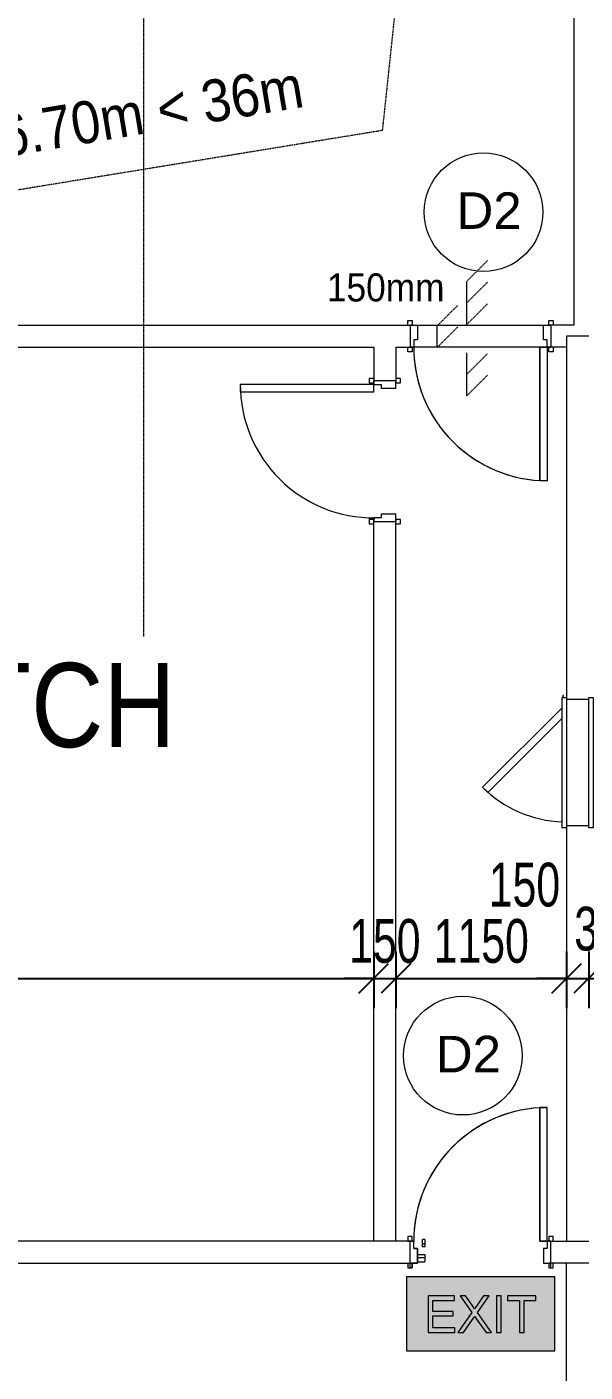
# Model space of a CAD drawing. Header units: millimetres. Extents: x 10569 to 232243, y -25347 to 80743.
# Drawn here: x 75151 to 78914, y -1351 to 7717 of the extents above; entities that cross this region are included whole.
import ezdxf

# ---------------------------------------------------------------- set-up
doc = ezdxf.new("R2010")
doc.units = ezdxf.units.MM
for name, pattern in [('Dash', [6, 3, -3]), ('Grid Line__1_200_', [10.5, 6, -1.5, 1.5, -1.5]), ('Hidden', [7.14375, 4.7625, -2.38125])]:
    doc.linetypes.add(name, pattern=pattern)
for name, color, linetype, lineweight in [('A-ANNO-DIMS', 211, 'Continuous', 5), ('A-ANNO-NOTE', 131, 'Continuous', 25), ('A-DETL-HDLN', 90, 'Hidden', 9), ('A-DETL-MBND', 5, 'Continuous', 9), ('A-DETL-THIN', 151, 'Continuous', 9), ('A-DOOR', 31, 'Continuous', 20), ('A-DOOR-FRAM', 31, 'Continuous', 30), ('A-GENM', 13, 'Continuous', 20), ('A-WALL', 113, 'Continuous', 20), ('G-ANNO-TEXT', 231, 'Continuous', 5), ('S-GRID', 1, 'Continuous', 5)]:
    doc.layers.add(name, color=color, linetype=linetype, lineweight=lineweight)
doc.styles.add('Arial_2', font='arial.ttf', dxfattribs={"width": 0.7, "height": 295.05988})
doc.styles.add('Swis721 BT_2', font='swiss.ttf', dxfattribs={"width": 0.9, "height": 189.214176})
doc.styles.add('Swis721 BT_4', font='swiss.ttf', dxfattribs={"height": 245.978428})
doc.styles.add('Swis721 BT_5', font='swiss.ttf', dxfattribs={"width": 0.85, "height": 567.642527})
doc.styles.add('Swis721 BT_6', font='swiss.ttf', dxfattribs={"width": 0.89, "height": 283.821263})
doc.dimstyles.new('Linear_-_1_5mm_Arial', dxfattribs={"dimscale": 304.8, "dimtxt": 300, "dimasz": 0.656168, "dimexe": 0.656168, "dimexo": 0.0625, "dimgap": 0.328084, "dimtad": 1, "dimdec": 0, "dimzin": 0, "dimdsep": 46, "dimtxsty": 'Arial_2', "dimblk1": 'OBLIQUE', "dimblk2": 'OBLIQUE', "dimsah": 1, "dimcen": 0.09, "dimadec": 0, "dimazin": 0, "dimtfac": 1, "dimtdec": 4, "dimtix": 1, "dimtmove": 0, "dimatfit": 3, "dimfxl": 0.656168, "dimfxlon": 1, "dimtvp": 1, "dimtolj": 1, "dimtzin": 0, "dimarcsym": 2})
doc.dimstyles.new('Linear_-_1_5mm_Arial_1', dxfattribs={"dimscale": 304.8, "dimtxt": 300, "dimasz": 0.656168, "dimexe": 0.656168, "dimexo": 0.0625, "dimgap": 0.328084, "dimtad": 1, "dimdec": 0, "dimzin": 0, "dimdsep": 46, "dimtxsty": 'Arial_2', "dimblk1": 'OBLIQUE', "dimblk2": 'OBLIQUE', "dimsah": 1, "dimcen": 0.09, "dimadec": 0, "dimazin": 0, "dimtfac": 1, "dimtdec": 4, "dimtix": 1, "dimtmove": 2, "dimatfit": 3, "dimfxl": 0.656168, "dimfxlon": 1, "dimtvp": 1, "dimtolj": 1, "dimtzin": 0, "dimarcsym": 2})
doc.dimstyles.new('Linear_-_1_5mm_Arial_4', dxfattribs={"dimscale": 304.8, "dimtxt": 300, "dimasz": 0.656168, "dimexe": 0.656168, "dimexo": 0.0625, "dimgap": 0.328084, "dimtad": 1, "dimdec": 0, "dimzin": 0, "dimdsep": 46, "dimtxsty": 'Arial_2', "dimblk1": 'OBLIQUE', "dimblk2": 'OBLIQUE', "dimsah": 1, "dimcen": 0.09, "dimadec": 0, "dimazin": 0, "dimtfac": 1, "dimtdec": 4, "dimtix": 1, "dimtmove": 1, "dimatfit": 3, "dimfxl": 0.656168, "dimfxlon": 1, "dimtvp": 1, "dimtolj": 1, "dimtzin": 0, "dimarcsym": 2})

# ---------------------------------------------------------------- blocks, each defined once
blk = doc.blocks.new('DLN-Access Panel__AP01_ - _AP10_ 800 x 800 _WH_-16315458-TENDER DRAFT G_F')
at = {"layer": 'A-DOOR', "lineweight": 15}
for p, q in [((-440, 105), (440, 105)), ((-440, 75), (-440, 105)), ((440, 105), (440, 75)), ((440, 75), (-440, 75)), ((-440, -75), (440, -75)), ((-440, -105), (-440, -75)), ((440, -75), (440, -105)), ((-440, -95), (-452.5, -95)), ((-452.5, -95), (-452.5, -100)), ((-452.5, -100), (-440, -100)), ((440, -105), (-440, -105)), ((-370, -105), (165.7, -640.7)), ((201, -605.3), (-299.3, -105)), ((165.7, -640.7), (201, -605.3))]:
    blk.add_line(p, q, dxfattribs=at)
blk.add_arc((-400, -75), 800, 315, 357.83615, dxfattribs=at)
at = {"layer": 'A-DOOR-FRAM', "lineweight": 15}
for p, q in [((-425, 75), (-425, -75)), ((425, 75), (425, -75))]:
    blk.add_line(p, q, dxfattribs=at)
blk = doc.blocks.new('DLN-Single Door__X01_ - _M05a_ 900 x 2450 _WH_-16935530-TENDER DRAFT G_F')
at = {"layer": 'A-DOOR', "lineweight": 15}
for p, q in [((-450, 975), (-400, 975)), ((-450, 75), (-450, 975)), ((-400, 975), (-400, 75)), ((-490, 105), (-460, 105)), ((-490, 75), (-490, 105)), ((-460, 105), (-460, 75)), ((460, 75), (460, 105)), ((460, 105), (490, 105)), ((490, 105), (490, 75)), ((-460, 75), (-475, 75)), ((-400, 75), (-450, 75)), ((475, 75), (460, 75)), ((-490, -105), (-490, -75)), ((-475, -75), (-460, -75)), ((-460, -75), (-460, -105)), ((460, -105), (460, -75)), ((460, -75), (475, -75)), ((490, -75), (490, -105)), ((-460, -105), (-490, -105)), ((490, -105), (460, -105))]:
    blk.add_line(p, q, dxfattribs=at)
blk.add_arc((-450, 75), 900, 359.5, 90, dxfattribs=at)
at = {"layer": 'A-DOOR-FRAM', "lineweight": 15}
for p, q in [((-475, 75), (-450, 75)), ((-450, 75), (-450, 25)), ((-450, 25), (-425, 25)), ((-425, 25), (-425, -75)), ((425, 25), (450, 25)), ((425, -75), (425, 25)), ((450, 75), (475, 75)), ((450, 25), (450, 75)), ((-425, -75), (-475, -75)), ((475, -75), (425, -75))]:
    blk.add_line(p, q, dxfattribs=at)
blk = doc.blocks.new('DLN-Single Door__X01_ - _M02_ 900 x 2450 _WH_-16935554-TENDER DRAFT G_F')
at = {"layer": 'A-DOOR', "lineweight": 15}
for p, q in [((-460, 105), (-490, 105)), ((-490, 105), (-490, 75)), ((-460, 75), (-460, 105)), ((490, 105), (460, 105)), ((460, 105), (460, 75)), ((490, 75), (490, 105)), ((-475, 75), (-460, 75)), ((460, 75), (475, 75)), ((-490, -75), (-490, -105)), ((-460, -75), (-475, -75)), ((-460, -105), (-460, -75)), ((-400, -75), (-450, -75)), ((-450, -75), (-450, -975)), ((-400, -975), (-400, -75)), ((475, -75), (460, -75)), ((460, -75), (460, -105)), ((490, -105), (490, -75)), ((-490, -105), (-460, -105)), ((460, -105), (490, -105)), ((-450, -975), (-400, -975))]:
    blk.add_line(p, q, dxfattribs=at)
blk.add_arc((-450, -75), 900, 270, 0.5, dxfattribs=at)
at = {"layer": 'A-DOOR-FRAM', "lineweight": 15}
for p, q in [((-425, 75), (-475, 75)), ((-425, -25), (-425, 75)), ((425, 75), (425, -25)), ((475, 75), (425, 75)), ((-475, -75), (-450, -75)), ((-450, -75), (-450, -25)), ((-450, -25), (-425, -25)), ((425, -25), (450, -25)), ((450, -25), (450, -75)), ((450, -75), (475, -75))]:
    blk.add_line(p, q, dxfattribs=at)
blk = doc.blocks.new('DLN-Steel door without lock - _M37_ 900 x 2200 _WH_-15386566-TENDER DRAFT G_F')
at = {"layer": 'A-DOOR', "lineweight": 15}
for p, q in [((-460, 105), (-490, 105)), ((-490, 105), (-490, 75)), ((-460, 75), (-460, 105)), ((490, 105), (460, 105)), ((460, 105), (460, 75)), ((490, 75), (490, 105)), ((-475, 75), (-460, 75)), ((425, 65), (375, 65)), ((375, 50), (375, 65)), ((375, 40), (375, 50)), ((375, 35), (375, 40)), ((425, 35), (375, 35)), ((375, 25), (375, 35)), ((375, 15), (375, 25)), ((425, 15), (375, 15)), ((460, 75), (475, 75)), ((-490, -75), (-490, -105)), ((-460, -75), (-475, -75)), ((-460, -105), (-460, -75)), ((-400, -75), (-450, -75)), ((-450, -75), (-450, -975)), ((-400, -975), (-400, -75)), ((375, -45), (375, -35)), ((375, -35), (390, -35)), ((375, -55), (375, -45)), ((375, -52.9), (375, -60)), ((375, -60), (375, -52.9)), ((375, -55), (390, -55)), ((375, -60), (375, -55)), ((375, -70), (375, -60)), ((375, -85), (375, -70)), ((375, -84.5), (375, -85)), ((375, -85), (390, -85)), ((390, -35), (390, -45)), ((390, -45), (390, -55)), ((390, -52.9), (390, -60)), ((390, -60), (390, -52.9)), ((390, -55), (390, -60)), ((390, -60), (390, -70)), ((390, -70), (390, -85)), ((390, -85), (390, -84.5)), ((475, -75), (460, -75)), ((460, -75), (460, -105)), ((490, -105), (490, -75)), ((-490, -105), (-460, -105)), ((460, -105), (490, -105)), ((-450, -975), (-400, -975))]:
    blk.add_line(p, q, dxfattribs=at)
blk.add_arc((-450, -75), 900, 270, 0.5, dxfattribs=at)
at = {"layer": 'A-DOOR-FRAM', "lineweight": 15}
for p, q in [((-425, 75), (-475, 75)), ((-425, -25), (-425, 75)), ((425, 75), (425, -25)), ((475, 75), (425, 75)), ((-475, -75), (-450, -75)), ((-450, -75), (-450, -25)), ((-450, -25), (-425, -25)), ((425, -25), (450, -25)), ((450, -25), (450, -75)), ((450, -75), (475, -75))]:
    blk.add_line(p, q, dxfattribs=at)
blk = doc.blocks.new('DLN_EXIT Sign Board - DLN_EXIT Sign Board-V801-TENDER DRAFT G_F')
at = {"layer": 'A-GENM', "lineweight": 15}
h = blk.add_hatch(color=256, dxfattribs=at)
h.paths.add_polyline_path([(-500, -250), (500, -250), (500, 250), (-500, 250), (-500, -125)], flags=0)
h.paths.add_polyline_path([(-323.1, -125), (-353.8, -125), (-353.8, 121.2), (-176.9, 121.2), (-176.9, 90.4), (-323.1, 90.4), (-323.1, 17.3), (-184.6, 17.3), (-184.6, -13.5), (-323.1, -13.5), (-323.1, -94.2), (-173.1, -94.2), (-173.1, -125)], flags=0)
h.paths.add_polyline_path([(-116.4, -125), (-153.8, -125), (-59, 9.1), (-138.5, 121.2), (-101.6, 121.2), (-41.7, 33.5), (20.3, 121.2), (57.7, 121.2), (-21.8, 8.8), (73.1, -125), (36.2, -125), (-40.2, -17.3), (-59, -43.7)], flags=0)
h.paths.add_polyline_path([(261.5, -125), (261.5, 90.4), (180.8, 90.4), (180.8, 121.2), (373.1, 121.2), (373.1, 90.4), (292.3, 90.4), (292.3, -125)], flags=0)
h.paths.add_polyline_path([(107.7, -125), (107.7, 121.2), (138.5, 121.2), (138.5, -125)], flags=0)
for points in [[(-173.1, -125), (-173.1, -94.2), (-323.1, -94.2), (-323.1, -13.5), (-184.6, -13.5), (-184.6, 17.3), (-323.1, 17.3), (-323.1, 90.4), (-176.9, 90.4), (-176.9, 121.2), (-353.8, 121.2), (-353.8, -125), (-323.1, -125)], [(-153.8, -125), (-116.4, -125), (-40.2, -17.3), (36.2, -125), (73.1, -125), (-21.8, 8.8), (57.7, 121.2), (20.3, 121.2), (-41.7, 33.5), (-56.8, 58.1), (-101.6, 121.2), (-138.5, 121.2), (-59, 9.1)], [(107.7, -125), (138.5, -125), (138.5, 121.2), (107.7, 121.2), (107.7, -35.8)], [(292.3, -125), (292.3, 90.4), (373.1, 90.4), (373.1, 121.2), (180.8, 121.2), (180.8, 90.4), (261.5, 90.4), (261.5, -125)]]:
    blk.add_hatch(color=256, dxfattribs=at).paths.add_polyline_path(points, flags=0)
for p, q in [((500, 250), (-500, 250)), ((-500, 250), (-500, -250)), ((500, -250), (500, 250)), ((-176.9, 121.2), (-353.8, 121.2)), ((-353.8, 121.2), (-353.8, -125)), ((-176.9, 90.4), (-176.9, 121.2)), ((-101.6, 121.2), (-138.5, 121.2)), ((-138.5, 121.2), (-59, 9.1)), ((-56.8, 58.1), (-101.6, 121.2)), ((20.3, 121.2), (-24, 58.5)), ((-21.8, 8.8), (57.7, 121.2)), ((57.7, 121.2), (20.3, 121.2)), ((138.5, 121.2), (107.7, 121.2)), ((107.7, 121.2), (107.7, -125)), ((138.5, -125), (138.5, 121.2)), ((373.1, 121.2), (180.8, 121.2)), ((180.8, 121.2), (180.8, 90.4)), ((373.1, 90.4), (373.1, 121.2)), ((-323.1, 17.3), (-323.1, 90.4)), ((-323.1, 90.4), (-176.9, 90.4)), ((-184.6, 17.3), (-323.1, 17.3)), ((-184.6, -13.5), (-184.6, 17.3)), ((-59, 9.1), (-153.8, -125)), ((-41.7, 33.5), (-56.8, 58.1)), ((-24, 58.5), (-41.7, 33.5)), ((73.1, -125), (-21.8, 8.8)), ((180.8, 90.4), (261.5, 90.4)), ((261.5, 90.4), (261.5, -125)), ((292.3, -125), (292.3, 90.4)), ((292.3, 90.4), (373.1, 90.4)), ((-323.1, -94.2), (-323.1, -13.5)), ((-323.1, -13.5), (-184.6, -13.5)), ((-116.4, -125), (-54.7, -37.6)), ((-54.7, -37.6), (-40.2, -17.3)), ((-40.2, -17.3), (-27, -35.8)), ((-27, -35.8), (36.2, -125)), ((-353.8, -125), (-173.1, -125)), ((-173.1, -94.2), (-323.1, -94.2)), ((-173.1, -125), (-173.1, -94.2)), ((-153.8, -125), (-116.4, -125)), ((36.2, -125), (73.1, -125)), ((107.7, -125), (138.5, -125)), ((261.5, -125), (292.3, -125)), ((-500, -250), (500, -250))]:
    blk.add_line(p, q, dxfattribs=at)
blk = doc.blocks.new('GBP_Door Mark - 2 x 1_3_RT_ Border WHITE-4013245-TENDER DRAFT G_F')
at = {"layer": 'A-ANNO-NOTE', "lineweight": 5}
blk.add_circle((-31.356, 27.261), 2, dxfattribs=at)
blk = doc.blocks.new('_Oblique')
at = {"color": 0, "linetype": 'ByBlock', "lineweight": -2}
blk.add_line((-0.5, -0.5), (0.5, 0.5), dxfattribs=at)
blk = doc.blocks.new('DIMBLOCK200-TENDER DRAFT G_F')
at = {"layer": 'A-ANNO-DIMS', "color": 0, "lineweight": -2, "transparency": 16777216}
for p, q in [((71689.3, 1484.1), (71689.3, 1103.1)), ((77489.3, 1484.1), (77489.3, 1103.1)), ((71689.3, 1303.1), (77489.3, 1303.1))]:
    blk.add_line(p, q, dxfattribs=at)
at = {"layer": 'Defpoints', "color": 0, "transparency": 16777216}
for p in [(71689.3, 1503.1), (77489.3, 1503.1), (77489.3, 1303.1)]:
    blk.add_point(p, dxfattribs=at)
at = {"layer": 'A-ANNO-DIMS', "color": 0, "lineweight": -2, "transparency": 16777216, "xscale": 200, "yscale": 200, "zscale": 200, "rotation": 180}
blk.add_blockref('_Oblique', (71689.3, 1303.1), dxfattribs=at)
at = {"layer": 'A-ANNO-DIMS', "color": 0, "lineweight": -2, "transparency": 16777216, "xscale": 200, "yscale": 200, "zscale": 200}
blk.add_blockref('_Oblique', (77489.3, 1303.1), dxfattribs=at)
at = {"layer": 'A-ANNO-DIMS', "color": 0, "transparency": 16777216, "insert": (74589.3, 1553.8), "char_height": 295.06, "width": 753.231, "attachment_point": 5, "style": 'Arial_2'}
blk.add_mtext('\\A1;5800', dxfattribs=at)
blk = doc.blocks.new('DIMBLOCK201-TENDER DRAFT G_F')
at = {"layer": 'A-ANNO-DIMS', "color": 0, "lineweight": -2, "transparency": 16777216}
for p, q in [((77489.3, 1484.1), (77489.3, 1103.1)), ((77639.3, 1484.1), (77639.3, 1103.1)), ((77489.3, 1303.1), (77289.3, 1303.1)), ((77489.3, 1303.1), (77639.3, 1303.1)), ((77639.3, 1303.1), (77839.3, 1303.1))]:
    blk.add_line(p, q, dxfattribs=at)
at = {"layer": 'Defpoints', "color": 0, "transparency": 16777216}
for p in [(77489.3, 1503.1), (77639.3, 1503.1), (77639.3, 1303.1)]:
    blk.add_point(p, dxfattribs=at)
at = {"layer": 'A-ANNO-DIMS', "color": 0, "lineweight": -2, "transparency": 16777216, "xscale": 200, "yscale": 200, "zscale": 200}
blk.add_blockref('_Oblique', (77489.3, 1303.1), dxfattribs=at)
at = {"layer": 'A-ANNO-DIMS', "color": 0, "lineweight": -2, "transparency": 16777216, "xscale": 200, "yscale": 200, "zscale": 200, "rotation": 180}
blk.add_blockref('_Oblique', (77639.3, 1303.1), dxfattribs=at)
at = {"layer": 'A-ANNO-DIMS', "color": 0, "transparency": 16777216, "insert": (77564.3, 1553.8), "char_height": 295.06, "width": 564.923, "attachment_point": 5, "style": 'Arial_2'}
blk.add_mtext('\\A1;150', dxfattribs=at)
blk = doc.blocks.new('DIMBLOCK202-TENDER DRAFT G_F')
at = {"layer": 'A-ANNO-DIMS', "color": 0, "lineweight": -2, "transparency": 16777216}
for p, q in [((77639.3, 1484.1), (77639.3, 1103.1)), ((78789.3, 1484.1), (78789.3, 1103.1)), ((77639.3, 1303.1), (78789.3, 1303.1))]:
    blk.add_line(p, q, dxfattribs=at)
at = {"layer": 'Defpoints', "color": 0, "transparency": 16777216}
for p in [(77639.3, 1503.1), (78789.3, 1503.1), (78789.3, 1303.1)]:
    blk.add_point(p, dxfattribs=at)
at = {"layer": 'A-ANNO-DIMS', "color": 0, "lineweight": -2, "transparency": 16777216, "xscale": 200, "yscale": 200, "zscale": 200, "rotation": 180}
blk.add_blockref('_Oblique', (77639.3, 1303.1), dxfattribs=at)
at = {"layer": 'A-ANNO-DIMS', "color": 0, "lineweight": -2, "transparency": 16777216, "xscale": 200, "yscale": 200, "zscale": 200}
blk.add_blockref('_Oblique', (78789.3, 1303.1), dxfattribs=at)
at = {"layer": 'A-ANNO-DIMS', "color": 0, "transparency": 16777216, "insert": (78214.3, 1553.8), "char_height": 295.06, "width": 753.231, "attachment_point": 5, "style": 'Arial_2'}
blk.add_mtext('\\A1;1150', dxfattribs=at)
blk = doc.blocks.new('DIMBLOCK203-TENDER DRAFT G_F')
at = {"layer": 'A-ANNO-DIMS', "color": 0, "lineweight": -2, "transparency": 16777216}
for p, q in [((78789.3, 1484.1), (78789.3, 1103.1)), ((78939.3, 1484.1), (78939.3, 1103.1)), ((78789.3, 1303.1), (78589.3, 1303.1)), ((78789.3, 1303.1), (78939.3, 1303.1)), ((78939.3, 1303.1), (79139.3, 1303.1))]:
    blk.add_line(p, q, dxfattribs=at)
at = {"layer": 'Defpoints', "color": 0, "transparency": 16777216}
for p in [(78789.3, 1503.1), (78939.3, 1503.1), (78939.3, 1303.1)]:
    blk.add_point(p, dxfattribs=at)
at = {"layer": 'A-ANNO-DIMS', "color": 0, "lineweight": -2, "transparency": 16777216, "xscale": 200, "yscale": 200, "zscale": 200}
blk.add_blockref('_Oblique', (78789.3, 1303.1), dxfattribs=at)
at = {"layer": 'A-ANNO-DIMS', "color": 0, "lineweight": -2, "transparency": 16777216, "xscale": 200, "yscale": 200, "zscale": 200, "rotation": 180}
blk.add_blockref('_Oblique', (78939.3, 1303.1), dxfattribs=at)
at = {"layer": 'A-ANNO-DIMS', "color": 0, "transparency": 16777216, "insert": (78264.8, 2082.6), "char_height": 295.06, "width": 564.923, "attachment_point": 1, "line_spacing_factor": 0.938532, "style": 'Arial_2'}
blk.add_mtext('\\A1;150', dxfattribs=at)
blk = doc.blocks.new('DIMBLOCK204-TENDER DRAFT G_F')
at = {"layer": 'A-ANNO-DIMS', "color": 0, "lineweight": -2, "transparency": 16777216}
for p, q in [((78939.3, 1484.1), (78939.3, 1103.1)), ((79289.3, 1484.1), (79289.3, 1103.1)), ((78939.3, 1303.1), (79289.3, 1303.1))]:
    blk.add_line(p, q, dxfattribs=at)
at = {"layer": 'Defpoints', "color": 0, "transparency": 16777216}
for p in [(78939.3, 1503.1), (79289.3, 1503.1), (79289.3, 1303.1)]:
    blk.add_point(p, dxfattribs=at)
at = {"layer": 'A-ANNO-DIMS', "color": 0, "lineweight": -2, "transparency": 16777216, "xscale": 200, "yscale": 200, "zscale": 200, "rotation": 180}
blk.add_blockref('_Oblique', (78939.3, 1303.1), dxfattribs=at)
at = {"layer": 'A-ANNO-DIMS', "color": 0, "lineweight": -2, "transparency": 16777216, "xscale": 200, "yscale": 200, "zscale": 200}
blk.add_blockref('_Oblique', (79289.3, 1303.1), dxfattribs=at)
at = {"layer": 'A-ANNO-DIMS', "color": 0, "transparency": 16777216, "insert": (78841.1, 1785.9), "char_height": 295.06, "width": 564.923, "attachment_point": 1, "line_spacing_factor": 0.938532, "style": 'Arial_2'}
blk.add_mtext('\\A1;350', dxfattribs=at)

msp = doc.modelspace()

# ---------------------------------------------------------------- linework, layer by layer
at = {"layer": 'A-DETL-HDLN', "linetype": 'Dash'}
for p, q in [((77758.61013, 9007.48546), (77547.06913, 7018.70433)), ((77547.06913, 7018.70433), (69839.29296, 5760.25972))]:
    msp.add_line(p, q, dxfattribs=at)
at = {"layer": 'A-DETL-HDLN'}
for p, q in [((78116.33044, 6001.74362), (78257.75179, 6143.16497)), ((78116.33044, 5856.30123), (78257.75179, 5997.72258)), ((77916.33044, 5700.2981), (78057.75179, 5841.71946)), ((78116.33044, 5710.85884), (78257.75179, 5852.2802)), ((77916.33044, 5554.85571), (78057.75179, 5696.27707)), ((78116.33044, 5374.41333), (78257.75179, 5515.83468)), ((78116.33044, 5228.97094), (78257.75179, 5370.3923))]:
    msp.add_line(p, q, dxfattribs=at)
at = {"layer": 'A-DETL-MBND'}
for p, q in [((78609.29296, 5557.48546), (78609.29296, 4657.48546)), ((78659.29296, 5557.48546), (78659.29296, 4657.48546)), ((78659.29296, 4657.48546), (78609.29296, 4657.48546)), ((78609.29296, -467.51454), (78609.29296, 432.48546)), ((78609.29296, 432.48546), (78659.29296, 432.48546)), ((78659.29296, -467.51454), (78659.29296, 432.48546)), ((77719.29296, -437.51454), (77719.29296, -467.51454)), ((77749.29296, -437.51454), (77719.29296, -437.51454)), ((77749.29296, -467.51454), (77749.29296, -437.51454)), ((78699.29296, -437.51454), (78669.29296, -437.51454)), ((78669.29296, -437.51454), (78669.29296, -467.51454)), ((78699.29296, -467.51454), (78699.29296, -437.51454)), ((77719.29296, -467.51454), (77749.29296, -467.51454)), ((77749.29296, -467.51454), (77759.29296, -467.51454)), ((77759.29296, -517.51454), (77759.29296, -467.51454)), ((77759.29296, -517.51454), (77784.29296, -517.51454)), ((77784.29296, -517.51454), (77784.29296, -617.51454)), ((78659.29296, -467.51454), (78609.29296, -467.51454)), ((78659.29296, -517.51454), (78634.29296, -517.51454)), ((78634.29296, -517.51454), (78634.29296, -617.51454)), ((78659.29296, -467.51454), (78659.29296, -517.51454)), ((78669.29296, -467.51454), (78659.29296, -467.51454)), ((78669.29296, -467.51454), (78699.29296, -467.51454)), ((77734.29296, -617.51454), (77749.29296, -617.51454)), ((77734.29296, -647.51454), (77734.29296, -617.51454)), ((77749.29296, -617.51454), (77749.29296, -647.51454)), ((77784.29296, -617.51454), (77749.29296, -617.51454)), ((78634.29296, -617.51454), (78669.29296, -617.51454)), ((78669.29296, -617.51454), (78669.29296, -647.51454)), ((78684.29296, -617.51454), (78669.29296, -617.51454)), ((78684.29296, -647.51454), (78684.29296, -617.51454)), ((77749.29296, -647.51454), (77734.29296, -647.51454)), ((78669.29296, -647.51454), (78684.29296, -647.51454))]:
    msp.add_line(p, q, dxfattribs=at)
for centre, start, end in [((78659.29296, 5557.48546), 180, 270), ((78659.29296, -467.51454), 90, 180)]:
    msp.add_arc(centre, 900, start, end, dxfattribs=at)
at = {"layer": 'A-DETL-THIN'}
for p, q in [((78116.33044, 5710.85884), (78116.33044, 6001.74362)), ((77916.33044, 5554.85571), (77916.33044, 5700.2981)), ((78116.33044, 5228.97094), (78116.33044, 5519.85571))]:
    msp.add_line(p, q, dxfattribs=at)
at = {"layer": 'A-WALL'}
for p, q in [((78839.29296, 8857.48546), (78839.29296, 5707.48546)), ((70404.29296, 5707.48546), (77734.29296, 5707.48546)), ((77734.29296, 5707.48546), (77734.29296, 5557.48546)), ((77784.29296, 5707.48546), (78634.29296, 5707.48546)), ((78839.29296, 5707.48546), (78684.29296, 5707.48546)), ((78684.29296, 5707.48546), (78684.29296, 5557.48546)), ((78939.29296, 5632.48546), (78789.29296, 5632.48546)), ((78789.29296, 5632.48546), (78789.29296, 3197.48546)), ((70589.29296, 5557.48546), (77489.29296, 5557.48546)), ((77489.29296, 5557.48546), (77489.29296, 5332.48546)), ((77639.29296, 5557.48546), (77734.29296, 5557.48546)), ((77639.29296, 5557.48546), (77639.29296, 5332.48546)), ((78659.29296, 5557.48546), (77759.29296, 5557.48546)), ((78789.29296, 5557.48546), (78684.29296, 5557.48546)), ((77489.29296, 5332.48546), (77639.29296, 5332.48546)), ((77489.29296, -467.51454), (77489.29296, 4382.48546)), ((77489.29296, 4382.48546), (77639.29296, 4382.48546)), ((77639.29296, -467.51454), (77639.29296, 4382.48546)), ((78789.29296, 2317.48546), (78789.29296, -467.51454)), ((77734.29296, -467.51454), (68668.09296, -467.51454)), ((77734.29296, -617.51454), (77734.29296, -467.51454)), ((78684.29296, -617.51454), (78684.29296, -467.51454)), ((78684.29296, -467.51454), (78939.29296, -467.51454)), ((66976.79297, -617.51454), (77734.29296, -617.51454)), ((78939.29296, -617.51454), (78684.29296, -617.51454)), ((78789.29296, -7542.51452), (78789.29296, -617.51454))]:
    msp.add_line(p, q, dxfattribs=at)
at = {"layer": 'S-GRID', "linetype": 'Grid Line__1_200_'}
msp.add_line((75939.29297, 3607.48546), (75939.29297, 8607.48546), dxfattribs=at)

# ---------------------------------------------------------------- block references
at = {"layer": 'A-ANNO-NOTE', "xscale": 200, "yscale": 200, "zscale": 200}
for p in [(84500.68935, 1015.80857), (84361.36515, -4669.94052)]:
    msp.add_blockref('GBP_Door Mark - 2 x 1_3_RT_ Border WHITE-4013245-TENDER DRAFT G_F', p, dxfattribs=at)
at = {"layer": 'A-DOOR', "lineweight": 15}
for name, p, rotation in [('DLN-Single Door__X01_ - _M05a_ 900 x 2450 _WH_-16935530-TENDER DRAFT G_F', (78209.29296, 5632.48546), 180), ('DLN-Single Door__X01_ - _M02_ 900 x 2450 _WH_-16935554-TENDER DRAFT G_F', (77564.29296, 4857.48546), 269.9999999999999), ('DLN-Access Panel__AP01_ - _AP10_ 800 x 800 _WH_-16315458-TENDER DRAFT G_F', (78864.29296, 2757.48546), 270), ('DLN-Steel door without lock - _M37_ 900 x 2200 _WH_-15386566-TENDER DRAFT G_F', (78209.29296, -542.51454), 180)]:
    msp.add_blockref(name, p, dxfattribs=dict(at, rotation=rotation))
at = {"layer": 'A-GENM', "lineweight": 15}
msp.add_blockref('DLN_EXIT Sign Board - DLN_EXIT Sign Board-V801-TENDER DRAFT G_F', (78210.17659, -958.66838), dxfattribs=at)

# ---------------------------------------------------------------- texts
at = {"layer": 'A-ANNO-NOTE', "lineweight": 5, "char_height": 245.978428, "width": 514.7814219, "attachment_point": 2, "line_spacing_factor": 1.00667, "style": 'Swis721 BT_4'}
for insert in [(78267.01054, 6601.54483), (78127.68634, 915.79573)]:
    msp.add_mtext('D2', dxfattribs=dict(at, insert=insert))
at = {"layer": 'G-ANNO-TEXT', "color": 7, "insert": (71375.82695, 6517.757), "char_height": 283.8212635, "width": 6836.4, "attachment_point": 1, "rotation": 9.534837411, "line_spacing_factor": 1.00667, "style": 'Swis721 BT_6'}
msp.add_mtext('TOTAL DISTANCE = 26.70m < 36m', dxfattribs=at)
at = {"layer": 'G-ANNO-TEXT', "color": 7, "attachment_point": 1, "line_spacing_factor": 1.00667}
for s, insert, char_height, width, style in [('150mm', (77173.42294, 6055.3331), 189.214176, 957.6, 'Swis721 BT_2'), ('LV. SWITCH\\PROOM', (72296.36163, 3429.53878), 567.642527, 4442.4, 'Swis721 BT_5')]:
    msp.add_mtext(s, dxfattribs=dict(at, insert=insert, char_height=char_height, width=width, style=style))

# ---------------------------------------------------------------- dimensions: what is measured, and where the dimension line sits
at = {"layer": 'A-ANNO-DIMS'}
for base, p1, p2, dimstyle, override, picture, middle in [((78939.29296, 1303.141), (78789.29296, 1503.141), (78939.29296, 1503.141), 'Linear_-_1_5mm_Arial_4', {"dimpost": '<>', "dimfxl": 150}, 'DIMBLOCK203-TENDER DRAFT G_F', (78547.31106, 1589.1866)), ((79289.29296, 1303.141), (78939.29296, 1503.141), (79289.29296, 1503.141), 'Linear_-_1_5mm_Arial_1', {"dimpost": '<>', "dimfxl": 350}, 'DIMBLOCK204-TENDER DRAFT G_F', (79123.60645, 1589.1866))]:
    dim = msp.add_linear_dim(base=base, p1=p1, p2=p2, dimstyle=dimstyle, override=override, dxfattribs=at)
    dim.commit()
    dim.dimension.update_dxf_attribs({"geometry": picture, "text_midpoint": middle, "dimtype": 160})
for base, p1, p2, override, picture, middle in [((77489.29296, 1303.141), (71689.29296, 1503.141), (77489.29296, 1503.141), {"dimpost": '<>', "dimfxl": 5800}, 'DIMBLOCK200-TENDER DRAFT G_F', (74589.29296, 1553.7906)), ((77639.29296, 1303.141), (77489.29296, 1503.141), (77639.29296, 1503.141), {"dimpost": '<>', "dimfxl": 150}, 'DIMBLOCK201-TENDER DRAFT G_F', (77564.29296, 1553.7906)), ((78789.29296, 1303.141), (77639.29296, 1503.141), (78789.29296, 1503.141), {"dimpost": '<>', "dimfxl": 1150}, 'DIMBLOCK202-TENDER DRAFT G_F', (78214.29296, 1553.7906))]:
    dim = msp.add_linear_dim(base=base, p1=p1, p2=p2, dimstyle='Linear_-_1_5mm_Arial', override=override, dxfattribs=at)
    dim.commit()
    dim.dimension.update_dxf_attribs({"geometry": picture, "text_midpoint": middle})

doc.saveas('drawing.dxf')
